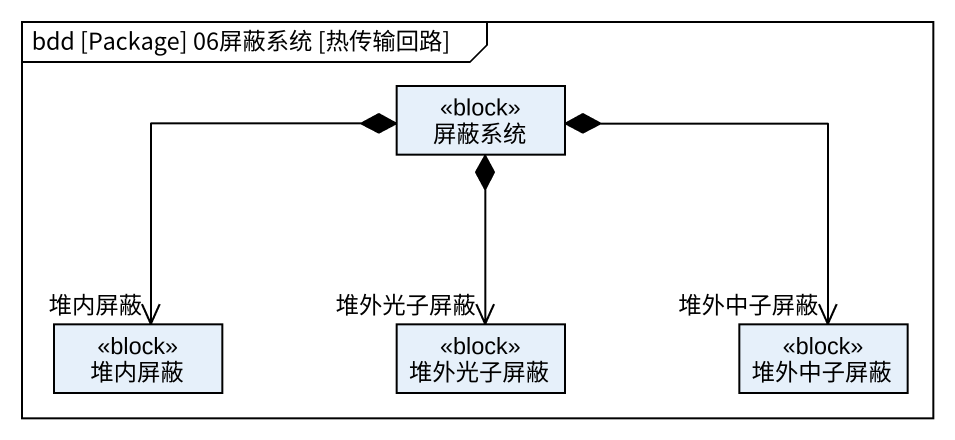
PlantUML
@startuml
mainframe bdd [Package] 06屏蔽系统 [热传输回路]
hide circle
hide empty members
class 屏蔽系统 <<block>>
class 堆内屏蔽 <<block>>
class 堆外光子屏蔽 <<block>>
class 堆外中子屏蔽 <<block>>
屏蔽系统 *--> "堆内屏蔽" 堆内屏蔽
屏蔽系统 *--> "堆外光子屏蔽" 堆外光子屏蔽
屏蔽系统 *--> "堆外中子屏蔽" 堆外中子屏蔽
@enduml
